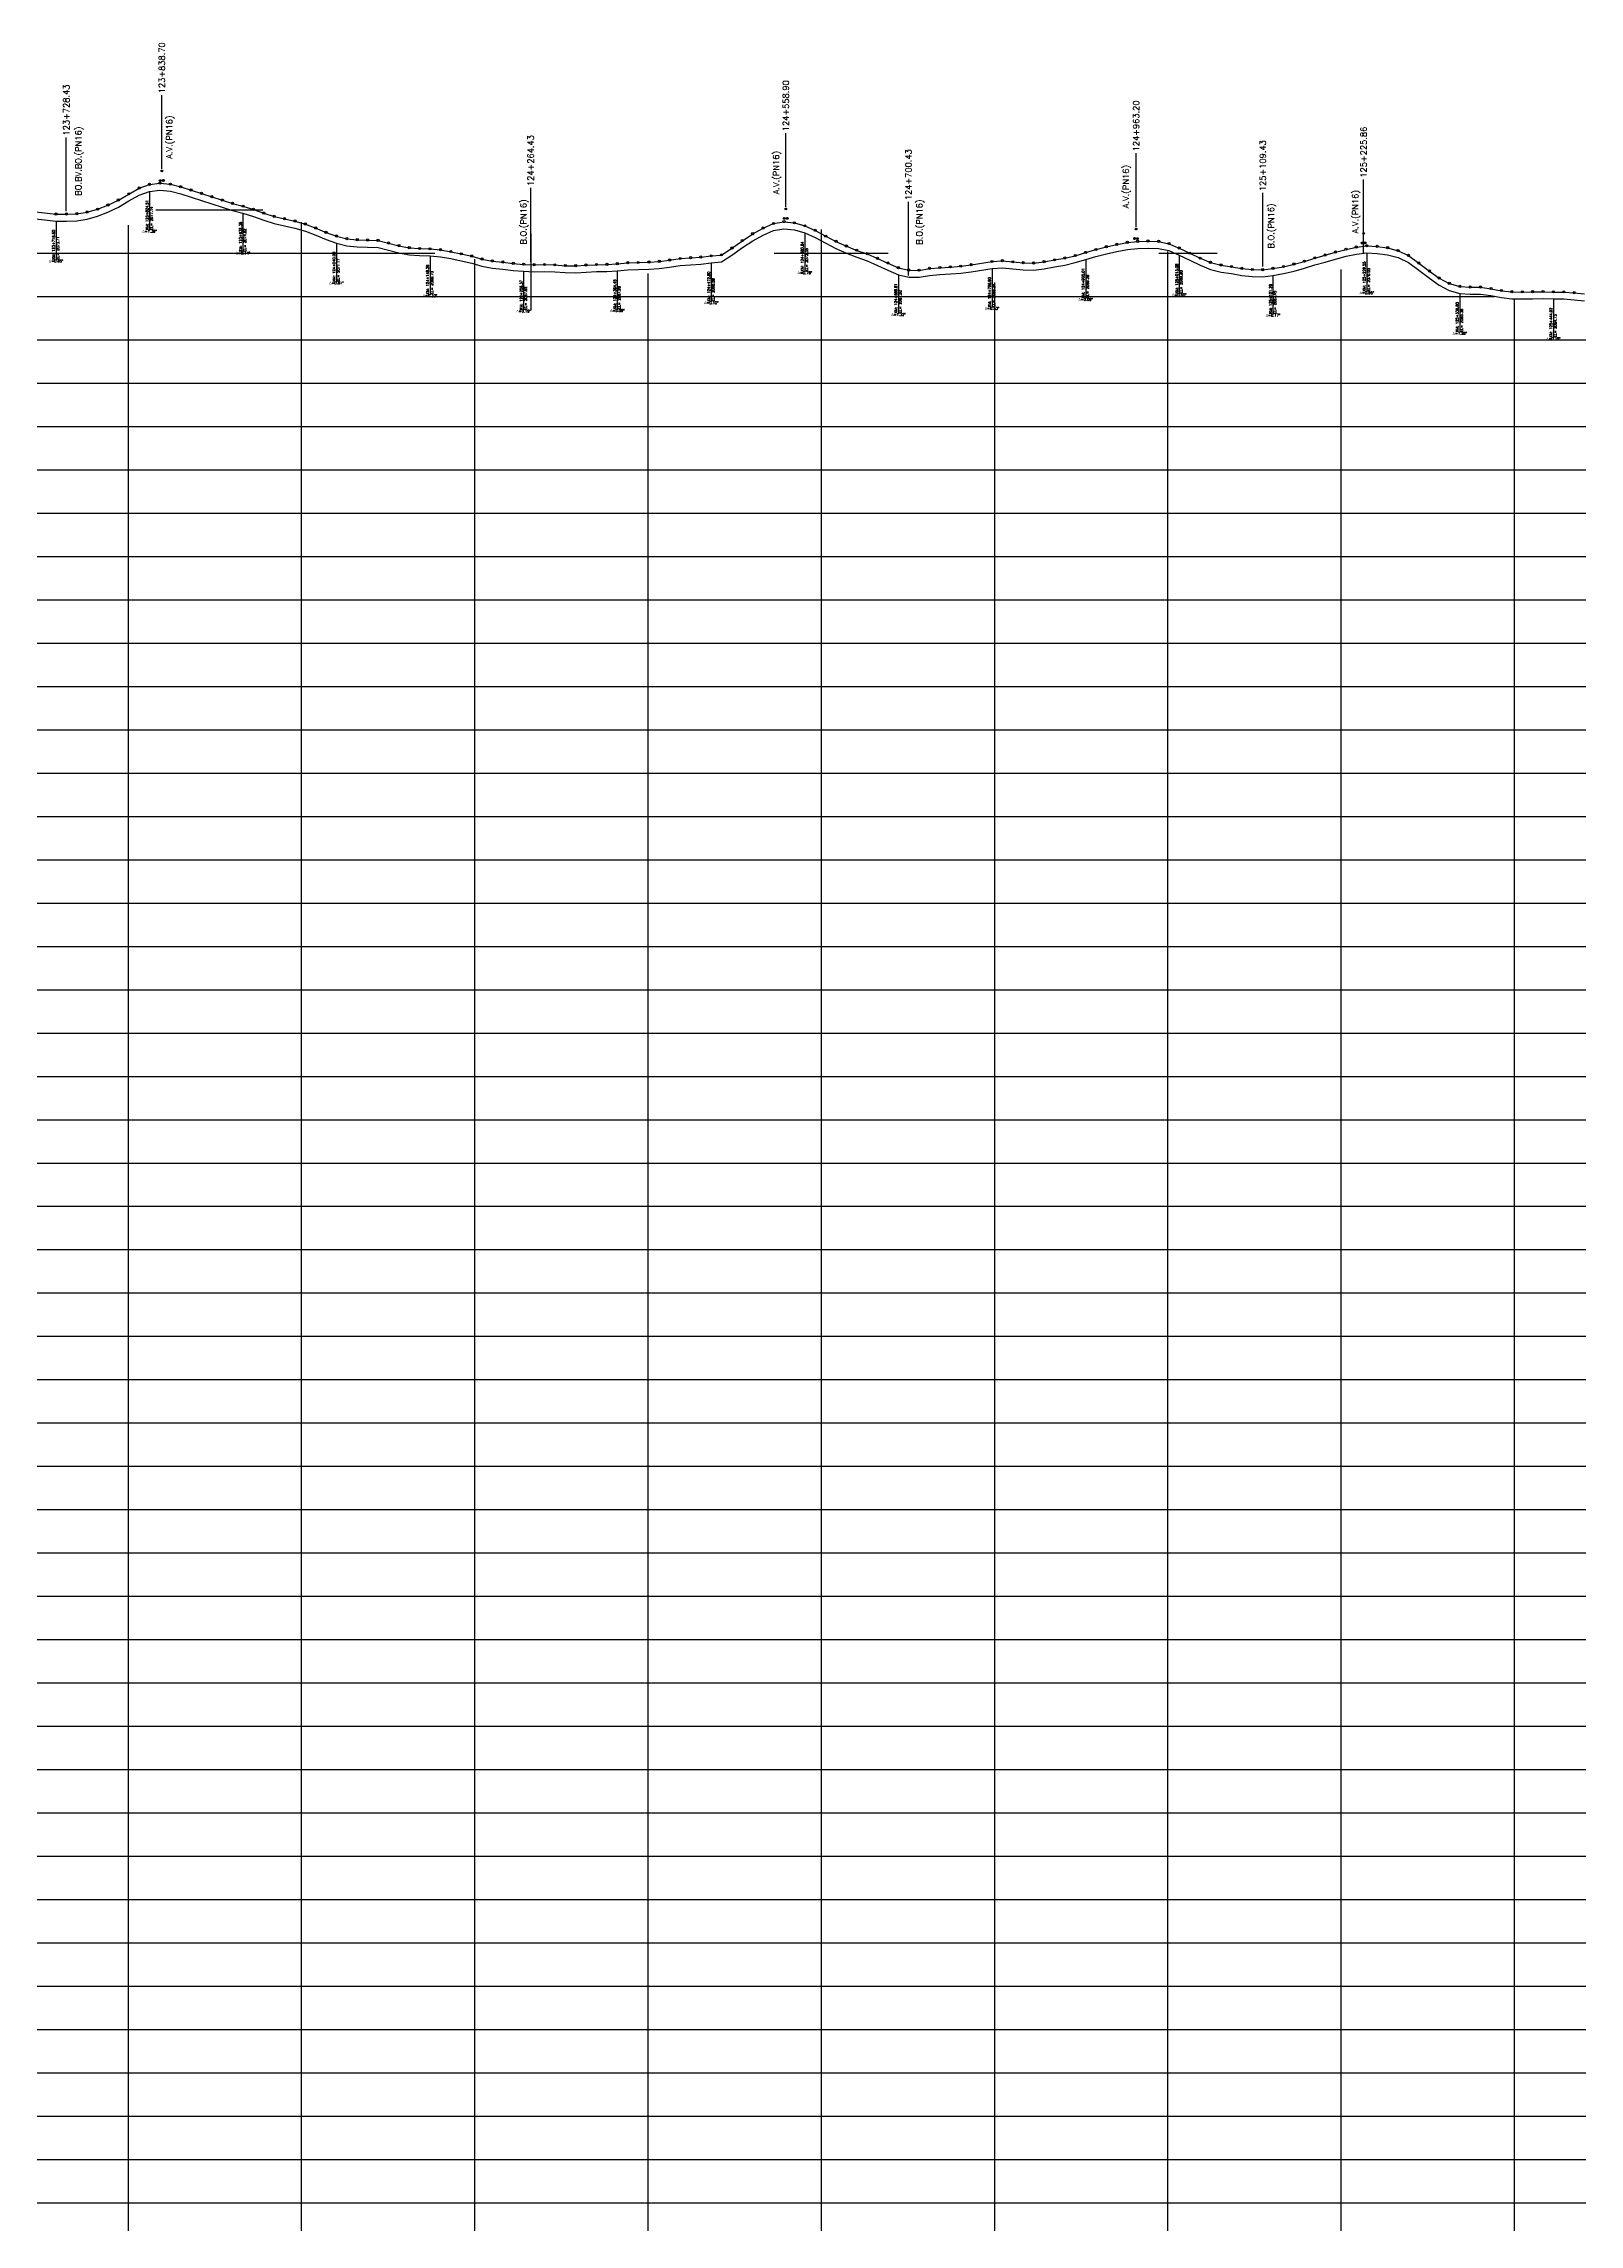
# Model space of a CAD drawing. Header units: metres. Extents: x 575895 to 634487, y 3214622 to 3222739.
# Drawn here: x 625305 to 627078, y 3217161 to 3219678 of the extents above; entities that cross this region are included whole.
import ezdxf

# ---------------------------------------------------------------- set-up
doc = ezdxf.new("R2010")
doc.units = ezdxf.units.M
for name, color, linetype in [('1405-05-17--km 168+000-END', 192, 'Continuous'), ('1405-05-17--km 74+000-133+000', 150, 'Continuous'), ('C-ROAD-PROF-GRID-MAJR', 8, 'Continuous'), ('C-ROAD-PROF-LABL', 92, 'Continuous'), ('C-ROAD-PROF-STAN-GEOM', 11, 'Continuous'), ('TXT', 2, 'Continuous'), ('V-CTRL-BMRK', 150, 'Continuous'), ('V-NODE', 1, 'Continuous')]:
    doc.layers.add(name, color=color, linetype=linetype)
doc.styles.add('RD', font='ROMAND.SHX', dxfattribs={"height": 3.5})
doc.styles.get("Standard").update_dxf_attribs({"font": 'romanc.shx', "height": 2})

msp = doc.modelspace()

# ---------------------------------------------------------------- linework, layer by layer
at = {"layer": '1405-05-17--km 168+000-END', "flags": 128}
msp.add_lwpolyline([(625867.3, 3219458.6), (625867.3, 3219369.9)], dxfattribs=at)
at = {"layer": '1405-05-17--km 74+000-133+000', "color": 150, "linetype": 'Continuous', "lineweight": -3, "ltscale": 2, "flags": 128}
for points in [[(625066.1, 3219509.6), (625319.5, 3219480.8), (625331.5, 3219480.8), (625343.5, 3219481.3), (625355.4, 3219483.2), (625367.4, 3219486.5), (625379.4, 3219491.2), (625391.4, 3219497.1), (625403.4, 3219504.1), (625415.4, 3219510.8), (625427.4, 3219515.1), (625439.4, 3219516.5), (625451.4, 3219515.3), (625463.4, 3219512.3), (625475.3, 3219508.5), (625487.3, 3219504.7), (625499.3, 3219500.8), (625511.3, 3219496.9), (625523.2, 3219493.2), (625535.2, 3219489.9), (625547.2, 3219486.3), (625559.2, 3219481.9), (625571.2, 3219478.1), (625583.2, 3219475.4), (625595.2, 3219472.8), (625607.2, 3219469.4), (625619.2, 3219464.6), (625631.1, 3219459.7), (625643.1, 3219455.4), (625655.1, 3219452.4), (625667.1, 3219451.3), (625679.1, 3219450.9), (625691.1, 3219450.5), (625703.2, 3219447.4), (625715.2, 3219444.4), (625727.2, 3219441.9), (625739.1, 3219441.1), (625751.1, 3219440.7), (625763.2, 3219439.6), (625775.2, 3219437.5), (625787.2, 3219434.9), (625799.2, 3219432.3), (625811.1, 3219428.9), (625823.1, 3219426.7), (625835.2, 3219425.4), (625847.2, 3219423.9), (625859.2, 3219422.9), (625871.3, 3219422.3), (625883.3, 3219422.6), (625895.2, 3219422.2), (625907.2, 3219421.4), (625919.3, 3219421.3), (625931.2, 3219421.9), (625943.3, 3219422.5), (625955.3, 3219422.8), (625967.3, 3219423.6), (625979.4, 3219424.6), (625991.4, 3219424.9), (626003.8, 3219425.4), (626015.7, 3219426.3), (626027.7, 3219427.7), (626039.8, 3219429.5), (626051.9, 3219430.5), (626063.7, 3219431.3), (626075.7, 3219432.6), (626087.6, 3219433.7), (626099.6, 3219441.7), (626111.6, 3219450.2), (626123.6, 3219458.2), (626135.6, 3219464.7), (626147.6, 3219469.9), (626159.6, 3219472.1), (626171.7, 3219470.7), (626183.7, 3219467.2), (626195.7, 3219462.1), (626207.8, 3219455.3), (626219.7, 3219449.4), (626231.7, 3219444), (626243.6, 3219439.1), (626255.7, 3219435.1), (626267.6, 3219429.6), (626279.6, 3219424.4), (626291.7, 3219418.9), (626303.6, 3219416.2), (626315.6, 3219416), (626327.7, 3219418.1), (626339.7, 3219419.1), (626351.7, 3219419.8), (626363.7, 3219420.7), (626375.7, 3219422.3), (626399.8, 3219426.1), (626411.8, 3219426.9), (626423.8, 3219425.7), (626435.8, 3219424.6), (626447.8, 3219424.2), (626459.9, 3219425.8), (626471.9, 3219428), (626483.9, 3219430.1), (626495.9, 3219432.9), (626507.9, 3219436.5), (626519.8, 3219439.9), (626531.8, 3219443.1), (626543.9, 3219445.8), (626556, 3219448.2), (626568, 3219449.3), (626579.9, 3219449.6), (626592.1, 3219449.3), (626604, 3219446.8), (626615.9, 3219441.7), (626628, 3219435.7), (626640, 3219429.9), (626651.9, 3219425.1), (626664.1, 3219421.9), (626676.2, 3219420.2), (626688.2, 3219418.1), (626700.2, 3219416.8), (626712.3, 3219416.6), (626724.1, 3219418.2), (626736.3, 3219420.2), (626748.4, 3219423.1), (626760.3, 3219426.4), (626772.4, 3219430.2), (626784.3, 3219433.5), (626796.3, 3219436.9), (626808.4, 3219440.2), (626820.4, 3219442.8), (626832.4, 3219444.2), (626844.4, 3219443.6), (626856.4, 3219441.9), (626868.5, 3219438.7), (626880.5, 3219433.1), (626892.5, 3219424.3), (626904.7, 3219415), (626915.9, 3219407), (626927.6, 3219400.8), (626939.7, 3219397.3), (626951.7, 3219396.5), (626963.7, 3219396.5), (626975.7, 3219394.8), (626987.7, 3219392.5), (626999.8, 3219391.2), (627011.8, 3219391), (627023.8, 3219391.2), (627035.8, 3219391.4), (627047.8, 3219391), (627059.8, 3219391), (627071.7, 3219390.1), (627083.8, 3219389)], [(625066.1, 3219501.6), (625319.5, 3219472.8), (625331.5, 3219472.8), (625343.5, 3219473.3), (625355.4, 3219475.2), (625367.4, 3219478.5), (625379.4, 3219483.2), (625391.4, 3219489.1), (625403.4, 3219496.1), (625415.4, 3219502.8), (625427.4, 3219507.1), (625439.4, 3219508.5), (625451.4, 3219507.3), (625463.4, 3219504.3), (625475.3, 3219500.5), (625487.3, 3219496.7), (625499.3, 3219492.8), (625511.3, 3219488.9), (625523.2, 3219485.2), (625535.2, 3219481.9), (625547.2, 3219478.3), (625559.2, 3219473.9), (625571.2, 3219470.1), (625583.2, 3219467.4), (625595.2, 3219464.8), (625607.2, 3219461.4), (625619.2, 3219456.6), (625631.1, 3219451.7), (625643.1, 3219447.4), (625655.1, 3219444.4), (625667.1, 3219443.3), (625679.1, 3219442.9), (625691.1, 3219442.5), (625703.2, 3219439.4), (625715.2, 3219436.4), (625727.2, 3219433.9), (625739.1, 3219433.1), (625751.1, 3219432.7), (625763.2, 3219431.6), (625775.2, 3219429.5), (625787.2, 3219426.9), (625799.2, 3219424.3), (625811.1, 3219420.9), (625823.1, 3219418.7), (625835.2, 3219417.4), (625847.2, 3219415.9), (625859.2, 3219414.9), (625871.3, 3219414.3), (625883.3, 3219414.6), (625895.2, 3219414.2), (625907.2, 3219413.4), (625919.3, 3219413.3), (625931.2, 3219413.9), (625943.3, 3219414.5), (625955.3, 3219414.8), (625967.3, 3219415.6), (625979.4, 3219416.6), (625991.4, 3219416.9), (626003.8, 3219417.4), (626015.7, 3219418.3), (626027.7, 3219419.7), (626039.8, 3219421.5), (626051.9, 3219422.5), (626063.7, 3219423.3), (626075.7, 3219424.6), (626087.6, 3219425.7), (626099.6, 3219433.7), (626111.6, 3219442.2), (626123.6, 3219450.2), (626135.6, 3219456.7), (626147.6, 3219461.9), (626159.6, 3219464.1), (626171.7, 3219462.7), (626183.7, 3219459.2), (626195.7, 3219454.1), (626207.8, 3219447.3), (626219.7, 3219441.4), (626231.7, 3219436), (626243.6, 3219431.1), (626255.7, 3219427.1), (626267.6, 3219421.6), (626279.6, 3219416.4), (626291.7, 3219410.9), (626303.6, 3219408.2), (626315.6, 3219408), (626327.7, 3219410.1), (626339.7, 3219411.1), (626351.7, 3219411.8), (626363.7, 3219412.7), (626375.7, 3219414.3), (626399.8, 3219418.1), (626411.8, 3219418.9), (626423.8, 3219417.7), (626435.8, 3219416.6), (626447.8, 3219416.2), (626459.9, 3219417.8), (626471.9, 3219420), (626483.9, 3219422.1), (626495.9, 3219424.9), (626507.9, 3219428.5), (626519.8, 3219431.9), (626531.8, 3219435.1), (626543.9, 3219437.8), (626556, 3219440.2), (626568, 3219441.3), (626579.9, 3219441.6), (626592.1, 3219441.3), (626604, 3219438.8), (626615.9, 3219433.7), (626628, 3219427.7), (626640, 3219421.9), (626651.9, 3219417.1), (626664.1, 3219413.9), (626676.2, 3219412.2), (626688.2, 3219410.1), (626700.2, 3219408.8), (626712.3, 3219408.6), (626724.1, 3219410.2), (626736.3, 3219412.2), (626748.4, 3219415.1), (626760.3, 3219418.4), (626772.4, 3219422.2), (626784.3, 3219425.5), (626796.3, 3219428.9), (626808.4, 3219432.2), (626820.4, 3219434.8), (626832.4, 3219436.2), (626844.4, 3219435.6), (626856.4, 3219433.9), (626868.5, 3219430.7), (626880.5, 3219425.1), (626892.5, 3219416.3), (626904.7, 3219407), (626915.9, 3219399), (626927.6, 3219392.8), (626939.7, 3219389.3), (626951.7, 3219388.5), (626963.7, 3219388.5), (626975.7, 3219386.8), (626987.7, 3219384.5), (626999.8, 3219383.2), (627011.8, 3219383), (627023.8, 3219383.2), (627035.8, 3219383.4), (627047.8, 3219383), (627059.8, 3219383), (627071.7, 3219382.1), (627083.8, 3219381)]]:
    msp.add_lwpolyline(points, dxfattribs=at)
at = {"layer": 'C-ROAD-PROF-GRID-MAJR', "color": 8, "linetype": 'Continuous', "lineweight": -3, "ltscale": 0.6}
for p, q in [((625434.6, 3219485.7), (625558.1, 3219485.7)), ((625602.9, 3215235.7), (625602.9, 3219471.7)), ((625402.9, 3215235.7), (625402.9, 3219468)), ((626202.9, 3215235.7), (626202.9, 3219463.1)), ((622132.5, 3219435.7), (625756.5, 3219435.7)), ((625802.9, 3215235.7), (625802.9, 3219429)), ((626148.4, 3219435.7), (626279.8, 3219435.7)), ((626592.4, 3219435.7), (626659.8, 3219435.7)), ((626602.9, 3215235.7), (626602.9, 3219437.6)), ((626002.9, 3215235.7), (626002.9, 3219412.4)), ((626402.9, 3215235.7), (626402.9, 3219401.9)), ((626802.9, 3215235.7), (626802.9, 3219416.8)), ((621813.6, 3219385.7), (626979.7, 3219385.7)), ((627002.9, 3215235.7), (627002.9, 3219382)), ((621345.2, 3219335.7), (628053.3, 3219335.7)), ((620244.8, 3219285.7), (628811.9, 3219285.7)), ((620175.2, 3219235.7), (628858.8, 3219235.7)), ((620052, 3219185.7), (628966.4, 3219185.7)), ((619796.3, 3219135.7), (629166.5, 3219135.7)), ((618924.6, 3219085.7), (629197.9, 3219085.7)), ((618599.9, 3219035.7), (629277.8, 3219035.7)), ((618328.5, 3218985.7), (634202.9, 3218985.7)), ((618045.3, 3218935.7), (634202.9, 3218935.7)), ((589229.7, 3218885.7), (634202.9, 3218885.7)), ((588839, 3218835.7), (634202.9, 3218835.7)), ((588788.5, 3218785.7), (634202.9, 3218785.7)), ((588574.1, 3218735.7), (634202.9, 3218735.7)), ((587846.2, 3218685.7), (634202.9, 3218685.7)), ((587471.4, 3218635.7), (634202.9, 3218635.7)), ((587402.3, 3218585.7), (634202.9, 3218585.7)), ((586879.5, 3218535.7), (634202.9, 3218535.7)), ((586834, 3218485.7), (634202.9, 3218485.7)), ((586802.6, 3218435.7), (634202.9, 3218435.7)), ((586657.4, 3218385.7), (634202.9, 3218385.7)), ((586394.3, 3218335.7), (634202.9, 3218335.7)), ((586104.8, 3218285.7), (634202.9, 3218285.7)), ((585771.4, 3218235.7), (634202.9, 3218235.7)), ((585413.8, 3218185.7), (634202.9, 3218185.7)), ((583461.1, 3218135.7), (634202.9, 3218135.7)), ((583425.8, 3218085.7), (634202.9, 3218085.7)), ((583390.7, 3218035.7), (634202.9, 3218035.7)), ((583124, 3217985.7), (634202.9, 3217985.7)), ((581945.1, 3217935.7), (634202.9, 3217935.7)), ((581633, 3217885.7), (634202.9, 3217885.7)), ((581370.7, 3217835.7), (634202.9, 3217835.7)), ((580454.3, 3217785.7), (634202.9, 3217785.7)), ((579879.4, 3217735.7), (634202.9, 3217735.7)), ((579207.9, 3217685.7), (634202.9, 3217685.7)), ((578887.7, 3217635.7), (634202.9, 3217635.7)), ((578337, 3217585.7), (634202.9, 3217585.7)), ((577365.6, 3217535.7), (634202.9, 3217535.7)), ((577266.7, 3217485.7), (634202.9, 3217485.7)), ((576892.4, 3217435.7), (634202.9, 3217435.7)), ((576738.6, 3217385.7), (634202.9, 3217385.7)), ((576102.9, 3217335.7), (634202.9, 3217335.7)), ((576102.9, 3217285.7), (634202.9, 3217285.7)), ((576102.9, 3217235.7), (634202.9, 3217235.7)), ((576102.9, 3217185.7), (634202.9, 3217185.7))]:
    msp.add_line(p, q, dxfattribs=at)
at = {"layer": 'C-ROAD-PROF-LABL', "color": 92, "linetype": 'Continuous', "lineweight": -3}
for p, q in [((625441.6, 3219533.3), (625441.6, 3219618.3)), ((626161.8, 3219489.5), (626161.8, 3219574.5)), ((625331.3, 3219484.5), (625331.3, 3219569.5)), ((626566.1, 3219466.2), (626566.1, 3219551.2)), ((626828.7, 3219435.9), (626828.7, 3219520.9)), ((625867.3, 3219426.2), (625867.3, 3219511.2)), ((626303.3, 3219409.9), (626303.3, 3219494.9)), ((626712.3, 3219420.3), (626712.3, 3219505.3))]:
    msp.add_line(p, q, dxfattribs=at)
at = {"layer": 'C-ROAD-PROF-STAN-GEOM', "color": 11, "linetype": 'Continuous', "lineweight": -3}
for p, q in [((625427.4, 3219507.1), (625427.4, 3219462.1)), ((625319.5, 3219472.8), (625319.5, 3219427.8)), ((625535.2, 3219481.9), (625535.2, 3219436.9)), ((625643.1, 3219447.4), (625643.1, 3219402.4)), ((626183.7, 3219459.2), (626183.7, 3219414.2)), ((625751.1, 3219432.7), (625751.1, 3219387.7)), ((626075.7, 3219424.6), (626075.7, 3219379.6)), ((626507.9, 3219428.5), (626507.9, 3219383.5)), ((626615.9, 3219433.7), (626615.9, 3219388.7)), ((626832.4, 3219436.2), (626832.4, 3219391.2)), ((625859.2, 3219414.9), (625859.2, 3219369.9)), ((625967.3, 3219415.6), (625967.3, 3219370.6)), ((626291.7, 3219410.9), (626291.7, 3219365.9)), ((626399.8, 3219418.1), (626399.8, 3219373.1)), ((626724.1, 3219410.2), (626724.1, 3219365.2)), ((626939.7, 3219389.3), (626939.7, 3219344.3)), ((627047.8, 3219383), (627047.8, 3219338))]:
    msp.add_line(p, q, dxfattribs=at)
at = {"layer": 'V-CTRL-BMRK'}
for p, q in [((625439.6, 3219518.4), (625439.6, 3219520.9)), ((625439.6, 3219518.4), (625439.6, 3219520.9)), ((625439.8, 3219518.4), (625439.8, 3219520.9)), ((625440.3, 3219530.8), (625442.8, 3219530.8)), ((625441.6, 3219529.6), (625441.6, 3219532.1)), ((625442.2, 3219519.9), (625444.7, 3219519.9)), ((625443.1, 3219518.4), (625443.1, 3219520.9)), ((625443.5, 3219518.6), (625443.5, 3219521.1)), ((625443.5, 3219518.6), (625443.5, 3219521.1)), ((625438.4, 3219519.7), (625440.9, 3219519.7)), ((625438.4, 3219519.7), (625440.9, 3219519.7)), ((625438.5, 3219519.6), (625441, 3219519.6)), ((625441.9, 3219519.7), (625444.4, 3219519.7)), ((625442.2, 3219519.8), (625444.7, 3219519.8)), ((626158.5, 3219476), (626161, 3219476)), ((626158.5, 3219476), (626161, 3219476)), ((626158.7, 3219475.9), (626161.2, 3219475.9)), ((626159.8, 3219474.7), (626159.8, 3219477.2)), ((626159.8, 3219474.7), (626159.8, 3219477.2)), ((626160, 3219474.7), (626160, 3219477.2)), ((626160.5, 3219487), (626163, 3219487)), ((626161.8, 3219485.7), (626161.8, 3219488.2)), ((626162.2, 3219475.9), (626164.7, 3219475.9)), ((626162.3, 3219476.1), (626164.8, 3219476.1)), ((626162.3, 3219476.1), (626164.8, 3219476.1)), ((626163.4, 3219474.6), (626163.4, 3219477.1)), ((626163.6, 3219474.8), (626163.6, 3219477.3)), ((626163.6, 3219474.8), (626163.6, 3219477.3)), ((626563, 3219452.8), (626565.5, 3219452.8)), ((626563, 3219452.7), (626565.5, 3219452.7)), ((626563, 3219452.7), (626565.5, 3219452.7)), ((626564.3, 3219451.5), (626564.3, 3219454)), ((626564.3, 3219451.5), (626564.3, 3219454)), ((626564.3, 3219451.4), (626564.3, 3219453.9)), ((626564.8, 3219463.7), (626567.3, 3219463.7)), ((626566.1, 3219462.5), (626566.1, 3219465)), ((626566.5, 3219452.7), (626569, 3219452.7)), ((626566.6, 3219452.7), (626569.1, 3219452.7)), ((626566.6, 3219452.7), (626569.1, 3219452.7)), ((626567.8, 3219451.5), (626567.8, 3219454)), ((626567.9, 3219451.4), (626567.9, 3219453.9)), ((626567.9, 3219451.4), (626567.9, 3219453.9)), ((626825.7, 3219447.7), (626828.2, 3219447.7)), ((626825.7, 3219447.5), (626828.2, 3219447.5)), ((626825.7, 3219447.5), (626828.2, 3219447.5)), ((626827, 3219446.4), (626827, 3219448.9)), ((626827, 3219446.3), (626827, 3219448.8)), ((626827, 3219446.2), (626827, 3219448.7)), ((626827.5, 3219458.7), (626830, 3219458.7)), ((626828.7, 3219457.4), (626828.7, 3219459.9)), ((626829.1, 3219447.8), (626831.6, 3219447.8)), ((626829.1, 3219447.7), (626831.6, 3219447.7)), ((626829.1, 3219447.6), (626831.6, 3219447.6)), ((626830.4, 3219446.5), (626830.4, 3219449)), ((626830.4, 3219446.5), (626830.4, 3219449)), ((626830.4, 3219446.4), (626830.4, 3219448.9))]:
    msp.add_line(p, q, dxfattribs=at)
at = {"layer": 'V-CTRL-BMRK', "const_width": 0.962}
for points in [[(625439.1, 3219519.7, 0.414214), (625439.6, 3219519.2, 1)], [(625439.1, 3219519.7, 0.414214), (625439.6, 3219519.2, 1)], [(625439.3, 3219519.6, 0.414214), (625439.8, 3219519.2, 1)], [(625440.1, 3219519.7, 0.414214), (625439.6, 3219520.1, 1)], [(625440.1, 3219519.7, 0.414214), (625439.6, 3219520.2, 1)], [(625440.3, 3219519.6, 0.414214), (625439.8, 3219520.1, 1)], [(625441.1, 3219530.8, 0.414214), (625441.6, 3219530.3, 1)], [(625442, 3219530.8, 0.414214), (625441.6, 3219531.3, 1)], [(625442.6, 3219519.7, 0.414214), (625443.1, 3219519.2, 1)], [(625443, 3219519.9, 0.414214), (625443.5, 3219519.4, 1)], [(625443, 3219519.8, 0.414214), (625443.5, 3219519.4, 1)], [(625443.6, 3219519.7, 0.414214), (625443.1, 3219520.2, 1)], [(625444, 3219519.9, 0.414214), (625443.5, 3219520.3, 1)], [(625444, 3219519.8, 0.414214), (625443.5, 3219520.3, 1)], [(626159.3, 3219476, 0.414214), (626159.8, 3219475.5, 1)], [(626159.3, 3219476, 0.414214), (626159.8, 3219475.5, 1)], [(626159.5, 3219475.9, 0.414214), (626160, 3219475.5, 1)], [(626160.3, 3219476, 0.414214), (626159.8, 3219476.4, 1)], [(626160.3, 3219476, 0.414214), (626159.8, 3219476.4, 1)], [(626160.4, 3219475.9, 0.414214), (626160, 3219476.4, 1)], [(626161.3, 3219487, 0.414214), (626161.8, 3219486.5, 1)], [(626162.2, 3219487, 0.414214), (626161.8, 3219487.5, 1)], [(626162.9, 3219475.9, 0.414214), (626163.4, 3219475.4, 1)], [(626163.1, 3219476.1, 0.414214), (626163.6, 3219475.6, 1)], [(626163.1, 3219476.1, 0.414214), (626163.6, 3219475.6, 1)], [(626163.9, 3219475.9, 0.414214), (626163.4, 3219476.3, 1)], [(626164, 3219476.1, 0.414214), (626163.6, 3219476.5, 1)], [(626164, 3219476.1, 0.414214), (626163.6, 3219476.5, 1)], [(626563.8, 3219452.8, 0.414214), (626564.3, 3219452.3, 1)], [(626563.8, 3219452.7, 0.414214), (626564.3, 3219452.2, 1)], [(626563.8, 3219452.7, 0.414214), (626564.3, 3219452.2, 1)], [(626564.8, 3219452.8, 0.414214), (626564.3, 3219453.2, 1)], [(626564.8, 3219452.7, 0.414214), (626564.3, 3219453.2, 1)], [(626564.8, 3219452.7, 0.414214), (626564.3, 3219453.2, 1)], [(626565.6, 3219463.7, 0.414214), (626566.1, 3219463.2, 1)], [(626566.5, 3219463.7, 0.414214), (626566.1, 3219464.2, 1)], [(626567.3, 3219452.7, 0.414214), (626567.8, 3219452.3, 1)], [(626567.4, 3219452.7, 0.414214), (626567.9, 3219452.2, 1)], [(626567.4, 3219452.7, 0.414214), (626567.9, 3219452.2, 1)], [(626568.2, 3219452.7, 0.414214), (626567.8, 3219453.2, 1)], [(626568.4, 3219452.7, 0.414214), (626567.9, 3219453.1, 1)], [(626568.4, 3219452.7, 0.414214), (626567.9, 3219453.1, 1)], [(626826.5, 3219447.7, 0.414214), (626827, 3219447.2, 1)], [(626826.5, 3219447.5, 0.414214), (626827, 3219447, 1)], [(626826.5, 3219447.5, 0.414214), (626827, 3219447, 1)], [(626827.5, 3219447.7, 0.414214), (626827, 3219448.2, 1)], [(626827.5, 3219447.5, 0.414214), (626827, 3219448, 1)], [(626827.5, 3219447.5, 0.414214), (626827, 3219447.9, 1)], [(626828.2, 3219458.7, 0.414214), (626828.7, 3219458.2, 1)], [(626829.2, 3219458.7, 0.414214), (626828.7, 3219459.1, 1)], [(626829.9, 3219447.8, 0.414214), (626830.4, 3219447.3, 1)], [(626829.9, 3219447.7, 0.414214), (626830.4, 3219447.3, 1)], [(626829.9, 3219447.6, 0.414214), (626830.4, 3219447.1, 1)], [(626830.9, 3219447.8, 0.414214), (626830.4, 3219448.2, 1)], [(626830.9, 3219447.7, 0.414214), (626830.4, 3219448.2, 1)], [(626830.8, 3219447.6, 0.414214), (626830.4, 3219448.1, 1)]]:
    msp.add_lwpolyline(points, format="xyb", dxfattribs=at)
at = {"layer": 'V-CTRL-BMRK'}
for centre in [(625439.6, 3219519.7), (625439.6, 3219519.7), (625439.8, 3219519.6), (625441.6, 3219530.8), (625443.1, 3219519.7), (625443.5, 3219519.9), (625443.5, 3219519.8), (626159.8, 3219476), (626159.8, 3219476), (626160, 3219475.9), (626161.8, 3219487), (626163.4, 3219475.9), (626163.6, 3219476.1), (626163.6, 3219476.1), (626564.3, 3219452.8), (626564.3, 3219452.7), (626564.3, 3219452.7), (626566.1, 3219463.7), (626567.8, 3219452.7), (626567.9, 3219452.7), (626567.9, 3219452.7), (626827, 3219447.7), (626827, 3219447.5), (626827, 3219447.5), (626828.7, 3219458.7), (626830.4, 3219447.8), (626830.4, 3219447.7), (626830.4, 3219447.6)]:
    msp.add_circle(centre, 0.962, dxfattribs=at)
at = {"layer": 'V-NODE', "lineweight": -2}
for p, q in [((625391.4, 3219497.3), (625391.4, 3219497.3)), ((625403.4, 3219504.3), (625403.4, 3219504.3)), ((625415.4, 3219511), (625415.4, 3219511)), ((625427.4, 3219515.3), (625427.4, 3219515.3)), ((625439.4, 3219516.7), (625439.4, 3219516.7)), ((625451.4, 3219515.5), (625451.4, 3219515.5)), ((625463.4, 3219512.5), (625463.4, 3219512.5)), ((625475.3, 3219508.7), (625475.3, 3219508.7)), ((625487.3, 3219504.9), (625487.3, 3219504.9)), ((625499.3, 3219501), (625499.3, 3219501)), ((625511.3, 3219497.1), (625511.3, 3219497.1)), ((625319.5, 3219481), (625319.5, 3219481)), ((625331.5, 3219481), (625331.5, 3219481)), ((625343.5, 3219481.5), (625343.5, 3219481.5)), ((625355.4, 3219483.4), (625355.4, 3219483.4)), ((625367.4, 3219486.7), (625367.4, 3219486.7)), ((625379.4, 3219491.4), (625379.4, 3219491.4)), ((625523.2, 3219493.4), (625523.2, 3219493.4)), ((625535.2, 3219490.1), (625535.2, 3219490.1)), ((625547.2, 3219486.5), (625547.2, 3219486.5)), ((625559.2, 3219482.1), (625559.2, 3219482.1)), ((625571.2, 3219478.3), (625571.2, 3219478.3)), ((625583.2, 3219475.6), (625583.2, 3219475.6)), ((625595.2, 3219473), (625595.2, 3219473)), ((625607.2, 3219469.6), (625607.2, 3219469.6)), ((626147.6, 3219470.1), (626147.6, 3219470.1)), ((626159.6, 3219472.3), (626159.6, 3219472.3)), ((626171.7, 3219470.9), (626171.7, 3219470.9)), ((625619.2, 3219464.8), (625619.2, 3219464.8)), ((625631.1, 3219459.9), (625631.1, 3219459.9)), ((625643.1, 3219455.6), (625643.1, 3219455.6)), ((625655.1, 3219452.6), (625655.1, 3219452.6)), ((625667.1, 3219451.5), (625667.1, 3219451.5)), ((625679.1, 3219451.1), (625679.1, 3219451.1)), ((625691.1, 3219450.7), (625691.1, 3219450.7)), ((625703.2, 3219447.6), (625703.2, 3219447.6)), ((625715.2, 3219444.6), (625715.2, 3219444.6)), ((626111.6, 3219450.4), (626111.6, 3219450.4)), ((626123.6, 3219458.4), (626123.6, 3219458.4)), ((626135.6, 3219464.9), (626135.6, 3219464.9)), ((626183.7, 3219467.4), (626183.7, 3219467.4)), ((626195.7, 3219462.3), (626195.7, 3219462.3)), ((626207.8, 3219455.5), (626207.8, 3219455.5)), ((626219.7, 3219449.6), (626219.7, 3219449.6)), ((626543.9, 3219446), (626543.9, 3219446)), ((626556, 3219448.4), (626556, 3219448.4)), ((626568, 3219449.5), (626568, 3219449.5)), ((626579.9, 3219449.8), (626579.9, 3219449.8)), ((626592.1, 3219449.5), (626592.1, 3219449.5)), ((626604, 3219447), (626604, 3219447)), ((626832.4, 3219444.4), (626832.4, 3219444.4)), ((625727.2, 3219442.1), (625727.2, 3219442.1)), ((625739.1, 3219441.3), (625739.1, 3219441.3)), ((625751.1, 3219440.9), (625751.1, 3219440.9)), ((625763.2, 3219439.8), (625763.2, 3219439.8)), ((625775.2, 3219437.7), (625775.2, 3219437.7)), ((625787.2, 3219435.1), (625787.2, 3219435.1)), ((625799.2, 3219432.5), (625799.2, 3219432.5)), ((625811.1, 3219429.1), (625811.1, 3219429.1)), ((625823.1, 3219426.9), (625823.1, 3219426.9)), ((625835.2, 3219425.6), (625835.2, 3219425.6)), ((625847.2, 3219424.1), (625847.2, 3219424.1)), ((625859.2, 3219423.1), (625859.2, 3219423.1)), ((625871.3, 3219422.5), (625871.3, 3219422.5)), ((625883.3, 3219422.8), (625883.3, 3219422.8)), ((625895.2, 3219422.4), (625895.2, 3219422.4)), ((625907.2, 3219421.6), (625907.2, 3219421.6)), ((625919.3, 3219421.5), (625919.3, 3219421.5)), ((625931.2, 3219422.1), (625931.2, 3219422.1)), ((625943.3, 3219422.7), (625943.3, 3219422.7)), ((625955.3, 3219423), (625955.3, 3219423)), ((625967.3, 3219423.8), (625967.3, 3219423.8)), ((625979.4, 3219424.8), (625979.4, 3219424.8)), ((625991.4, 3219425.1), (625991.4, 3219425.1)), ((626003.8, 3219425.6), (626003.8, 3219425.6)), ((626015.7, 3219426.5), (626015.7, 3219426.5)), ((626027.7, 3219427.9), (626027.7, 3219427.9)), ((626039.8, 3219429.7), (626039.8, 3219429.7)), ((626051.9, 3219430.7), (626051.9, 3219430.7)), ((626063.7, 3219431.5), (626063.7, 3219431.5)), ((626075.7, 3219432.8), (626075.7, 3219432.8)), ((626087.6, 3219433.9), (626087.6, 3219433.9)), ((626099.6, 3219441.9), (626099.6, 3219441.9)), ((626231.7, 3219444.2), (626231.7, 3219444.2)), ((626243.6, 3219439.3), (626243.6, 3219439.3)), ((626255.7, 3219435.3), (626255.7, 3219435.3)), ((626267.6, 3219429.8), (626267.6, 3219429.8)), ((626279.6, 3219424.6), (626279.6, 3219424.6)), ((626339.7, 3219419.3), (626339.7, 3219419.3)), ((626351.7, 3219420), (626351.7, 3219420)), ((626363.7, 3219420.9), (626363.7, 3219420.9)), ((626375.7, 3219422.5), (626375.7, 3219422.5)), ((626399.8, 3219426.3), (626399.8, 3219426.3)), ((626411.8, 3219427.1), (626411.8, 3219427.1)), ((626423.8, 3219425.9), (626423.8, 3219425.9)), ((626435.8, 3219424.8), (626435.8, 3219424.8)), ((626447.8, 3219424.4), (626447.8, 3219424.4)), ((626459.9, 3219426), (626459.9, 3219426)), ((626471.9, 3219428.2), (626471.9, 3219428.2)), ((626483.9, 3219430.3), (626483.9, 3219430.3)), ((626495.9, 3219433.1), (626495.9, 3219433.1)), ((626507.9, 3219436.7), (626507.9, 3219436.7)), ((626519.8, 3219440.1), (626519.8, 3219440.1)), ((626531.8, 3219443.3), (626531.8, 3219443.3)), ((626615.9, 3219441.9), (626615.9, 3219441.9)), ((626628, 3219435.9), (626628, 3219435.9)), ((626640, 3219430.1), (626640, 3219430.1)), ((626651.9, 3219425.3), (626651.9, 3219425.3)), ((626664.1, 3219422.1), (626664.1, 3219422.1)), ((626676.2, 3219420.4), (626676.2, 3219420.4)), ((626736.3, 3219420.4), (626736.3, 3219420.4)), ((626748.4, 3219423.3), (626748.4, 3219423.3)), ((626760.3, 3219426.6), (626760.3, 3219426.6)), ((626772.4, 3219430.4), (626772.4, 3219430.4)), ((626784.3, 3219433.7), (626784.3, 3219433.7)), ((626796.3, 3219437.1), (626796.3, 3219437.1)), ((626808.4, 3219440.4), (626808.4, 3219440.4)), ((626820.4, 3219443), (626820.4, 3219443)), ((626844.4, 3219443.8), (626844.4, 3219443.8)), ((626856.4, 3219442.1), (626856.4, 3219442.1)), ((626868.5, 3219438.9), (626868.5, 3219438.9)), ((626880.5, 3219433.3), (626880.5, 3219433.3)), ((626892.5, 3219424.5), (626892.5, 3219424.5)), ((626291.7, 3219419.1), (626291.7, 3219419.1)), ((626303.6, 3219416.4), (626303.6, 3219416.4)), ((626315.6, 3219416.2), (626315.6, 3219416.2)), ((626327.7, 3219418.3), (626327.7, 3219418.3)), ((626688.2, 3219418.3), (626688.2, 3219418.3)), ((626700.2, 3219417), (626700.2, 3219417)), ((626712.3, 3219416.8), (626712.3, 3219416.8)), ((626724.1, 3219418.4), (626724.1, 3219418.4)), ((626904.7, 3219415.2), (626904.7, 3219415.2)), ((626915.9, 3219407.2), (626915.9, 3219407.2)), ((626927.6, 3219401), (626927.6, 3219401)), ((626939.7, 3219397.5), (626939.7, 3219397.5)), ((626951.7, 3219396.7), (626951.7, 3219396.7)), ((626963.7, 3219396.7), (626963.7, 3219396.7)), ((626975.7, 3219395), (626975.7, 3219395)), ((626987.7, 3219392.7), (626987.7, 3219392.7)), ((626999.8, 3219391.4), (626999.8, 3219391.4)), ((627011.8, 3219391.2), (627011.8, 3219391.2)), ((627023.8, 3219391.4), (627023.8, 3219391.4)), ((627035.8, 3219391.6), (627035.8, 3219391.6)), ((627047.8, 3219391.2), (627047.8, 3219391.2)), ((627059.8, 3219391.2), (627059.8, 3219391.2)), ((627071.7, 3219390.3), (627071.7, 3219390.3))]:
    msp.add_line(p, q, dxfattribs=at)
for centre in [(625391.4, 3219497.3), (625403.4, 3219504.3), (625415.4, 3219511), (625427.4, 3219515.3), (625439.4, 3219516.7), (625451.4, 3219515.5), (625463.4, 3219512.5), (625475.3, 3219508.7), (625487.3, 3219504.9), (625499.3, 3219501), (625511.3, 3219497.1), (625319.5, 3219481), (625331.5, 3219481), (625343.5, 3219481.5), (625355.4, 3219483.4), (625367.4, 3219486.7), (625379.4, 3219491.4), (625523.2, 3219493.4), (625535.2, 3219490.1), (625547.2, 3219486.5), (625559.2, 3219482.1), (625571.2, 3219478.3), (625583.2, 3219475.6), (625595.2, 3219473), (625607.2, 3219469.6), (626147.6, 3219470.1), (626159.6, 3219472.3), (626171.7, 3219470.9), (625619.2, 3219464.8), (625631.1, 3219459.9), (625643.1, 3219455.6), (625655.1, 3219452.6), (625667.1, 3219451.5), (625679.1, 3219451.1), (625691.1, 3219450.7), (625703.2, 3219447.6), (625715.2, 3219444.6), (626111.6, 3219450.4), (626123.6, 3219458.4), (626135.6, 3219464.9), (626183.7, 3219467.4), (626195.7, 3219462.3), (626207.8, 3219455.5), (626219.7, 3219449.6), (626231.7, 3219444.2), (626531.8, 3219443.3), (626543.9, 3219446), (626556, 3219448.4), (626568, 3219449.5), (626579.9, 3219449.8), (626592.1, 3219449.5), (626604, 3219447), (626832.4, 3219444.4), (626844.4, 3219443.8), (625727.2, 3219442.1), (625739.1, 3219441.3), (625751.1, 3219440.9), (625763.2, 3219439.8), (625775.2, 3219437.7), (625787.2, 3219435.1), (625799.2, 3219432.5), (625811.1, 3219429.1), (625823.1, 3219426.9), (625835.2, 3219425.6), (625847.2, 3219424.1), (625859.2, 3219423.1), (625871.3, 3219422.5), (625883.3, 3219422.8), (625895.2, 3219422.4), (625907.2, 3219421.6), (625919.3, 3219421.5), (625931.2, 3219422.1), (625943.3, 3219422.7), (625955.3, 3219423), (625967.3, 3219423.8), (625979.4, 3219424.8), (625991.4, 3219425.1), (626003.8, 3219425.6), (626015.7, 3219426.5), (626027.7, 3219427.9), (626039.8, 3219429.7), (626051.9, 3219430.7), (626063.7, 3219431.5), (626075.7, 3219432.8), (626087.6, 3219433.9), (626099.6, 3219441.9), (626243.6, 3219439.3), (626255.7, 3219435.3), (626267.6, 3219429.8), (626279.6, 3219424.6), (626291.7, 3219419.1), (626327.7, 3219418.3), (626339.7, 3219419.3), (626351.7, 3219420), (626363.7, 3219420.9), (626375.7, 3219422.5), (626399.8, 3219426.3), (626411.8, 3219427.1), (626423.8, 3219425.9), (626435.8, 3219424.8), (626447.8, 3219424.4), (626459.9, 3219426), (626471.9, 3219428.2), (626483.9, 3219430.3), (626495.9, 3219433.1), (626507.9, 3219436.7), (626519.8, 3219440.1), (626615.9, 3219441.9), (626628, 3219435.9), (626640, 3219430.1), (626651.9, 3219425.3), (626664.1, 3219422.1), (626676.2, 3219420.4), (626688.2, 3219418.3), (626724.1, 3219418.4), (626736.3, 3219420.4), (626748.4, 3219423.3), (626760.3, 3219426.6), (626772.4, 3219430.4), (626784.3, 3219433.7), (626796.3, 3219437.1), (626808.4, 3219440.4), (626820.4, 3219443), (626856.4, 3219442.1), (626868.5, 3219438.9), (626880.5, 3219433.3), (626892.5, 3219424.5), (626303.6, 3219416.4), (626315.6, 3219416.2), (626700.2, 3219417), (626712.3, 3219416.8), (626904.7, 3219415.2), (626915.9, 3219407.2), (626927.6, 3219401), (626939.7, 3219397.5), (626951.7, 3219396.7), (626963.7, 3219396.7), (626975.7, 3219395), (626987.7, 3219392.7), (626999.8, 3219391.4), (627011.8, 3219391.2), (627023.8, 3219391.4), (627035.8, 3219391.6), (627047.8, 3219391.2), (627059.8, 3219391.2), (627071.7, 3219390.3)]:
    msp.add_circle(centre, 1.25, dxfattribs=at)

# ---------------------------------------------------------------- texts
at = {"layer": 'C-ROAD-PROF-LABL', "color": 2, "linetype": 'Continuous', "lineweight": -3, "char_height": 7, "attachment_point": 4, "rotation": 90}
for s, insert in [('{\\C7;123+838.70}', (625441.6, 3219620.4)), ('{\\C7;123+728.43}', (625331.3, 3219571.6)), ('{\\C7;124+558.90}', (626161.8, 3219576.6)), ('{\\C7;124+963.20}', (626566.1, 3219553.3)), ('{\\C7;124+264.43}', (625867.3, 3219513.3)), ('{\\C7;125+225.86}', (626828.7, 3219523)), ('{\\C7;124+700.43}', (626303.3, 3219497)), ('{\\C7;125+109.43}', (626712.3, 3219507.4))]:
    msp.add_mtext(s, dxfattribs=dict(at, insert=insert))
at = {"layer": 'C-ROAD-PROF-STAN-GEOM', "color": 11, "linetype": 'Continuous', "lineweight": -3, "char_height": 3, "attachment_point": 1, "rotation": 90, "style": 'RD'}
for s, insert in [('{\\Fromand.shx|c0;\\C7;KM: 123+824.51}', (625423, 3219462.7)), ('{\\Fromand.shx|c0;\\C7;EL= 2077.14}', (625428, 3219462.7)), ('{\\Fromand.shx|c0;\\C7;KM: 123+932.36}', (625530.9, 3219437.5)), ('{\\Fromand.shx|c0;\\C7;KM: 123+716.60}', (625315.1, 3219428.4)), ('{\\Fromand.shx|c0;\\C7;EL= 2073.71}', (625320.1, 3219428.4)), ('{\\Fromand.shx|c0;\\C7;EL= 2074.62}', (625535.9, 3219437.5)), ('{\\Fromand.shx|c0;\\C7;KM: 124+580.84}', (626179.3, 3219414.8)), ('{\\Fromand.shx|c0;\\C7;KM: 124+040.28}', (625638.8, 3219403)), ('{\\Fromand.shx|c0;\\C7;EL= 2071.17}', (625643.8, 3219403)), ('{\\Fromand.shx|c0;\\C7;KM: 124+148.29}', (625746.8, 3219388.3)), ('{\\Fromand.shx|c0;\\C7;EL= 2072.35}', (626184.3, 3219414.8)), ('{\\Fromand.shx|c0;\\C7;KM: 125+013.08}', (626611.6, 3219389.3)), ('{\\Fromand.shx|c0;\\C7;KM: 125+229.55}', (626828, 3219391.8)), ('{\\Fromand.shx|c0;\\C7;EL= 2069.70}', (625751.8, 3219388.3)), ('{\\Fromand.shx|c0;\\C7;KM: 124+256.37}', (625854.9, 3219370.5)), ('{\\Fromand.shx|c0;\\C7;EL= 2067.92}', (625859.9, 3219370.5)), ('{\\Fromand.shx|c0;\\C7;KM: 124+364.45}', (625962.9, 3219371.2)), ('{\\Fromand.shx|c0;\\C7;EL= 2067.99}', (625967.9, 3219371.2)), ('{\\Fromand.shx|c0;\\C7;KM: 124+472.80}', (626071.3, 3219380.2)), ('{\\Fromand.shx|c0;\\C7;EL= 2068.89}', (626076.3, 3219380.2)), ('{\\Fromand.shx|c0;\\C7;KM: 124+688.81}', (626287.3, 3219366.5)), ('{\\Fromand.shx|c0;\\C7;KM: 124+796.90}', (626395.4, 3219373.7)), ('{\\Fromand.shx|c0;\\C7;EL= 2068.24}', (626400.4, 3219373.7)), ('{\\Fromand.shx|c0;\\C7;KM: 124+905.01}', (626503.5, 3219384.1)), ('{\\Fromand.shx|c0;\\C7;EL= 2069.28}', (626508.5, 3219384.1)), ('{\\Fromand.shx|c0;\\C7;EL= 2069.80}', (626616.6, 3219389.3)), ('{\\Fromand.shx|c0;\\C7;KM: 125+121.29}', (626719.8, 3219365.8)), ('{\\Fromand.shx|c0;\\C7;EL= 2070.05}', (626833, 3219391.8)), ('{\\Fromand.shx|c0;\\C7;EL= 2067.52}', (626292.3, 3219366.5)), ('{\\Fromand.shx|c0;\\C7;EL= 2067.45}', (626724.8, 3219365.8)), ('{\\Fromand.shx|c0;\\C7;KM: 125+336.80}', (626935.3, 3219344.9)), ('{\\Fromand.shx|c0;\\C7;EL= 2065.36}', (626940.3, 3219344.9)), ('{\\Fromand.shx|c0;\\C7;KM: 125+444.92}', (627043.4, 3219338.6)), ('{\\Fromand.shx|c0;\\C7;EL= 2064.73}', (627048.4, 3219338.6))]:
    msp.add_mtext(s, dxfattribs=dict(at, insert=insert))
at = {"layer": 'C-ROAD-PROF-STAN-GEOM', "color": 11, "linetype": 'Continuous', "lineweight": -3, "char_height": 3, "attachment_point": 5, "style": 'RD'}
for s, insert in [('{\\Fgreekc.shx|c0;Δ\\Fromand.shx|c0;=1.39°}', (625427.4, 3219461.1)), ('{\\Fgreekc.shx|c0;Δ\\Fromand.shx|c0;=0.65°}', (625319.5, 3219426.8)), ('{\\Fgreekc.shx|c0;Δ\\Fromand.shx|c0;=0.14°}', (625535.2, 3219435.9)), ('{\\Fgreekc.shx|c0;Δ\\Fromand.shx|c0;=0.61°}', (625643.1, 3219401.4)), ('{\\Fgreekc.shx|c0;Δ\\Fromand.shx|c0;=0.76°}', (626183.7, 3219413.2)), ('{\\Fgreekc.shx|c0;Δ\\Fromand.shx|c0;=0.33°}', (625751.1, 3219386.7)), ('{\\Fgreekc.shx|c0;Δ\\Fromand.shx|c0;=0.19°}', (625859.2, 3219368.9)), ('{\\Fgreekc.shx|c0;Δ\\Fromand.shx|c0;=0.09°}', (625967.3, 3219369.6)), ('{\\Fgreekc.shx|c0;Δ\\Fromand.shx|c0;=0.10°}', (626075.7, 3219378.6)), ('{\\Fgreekc.shx|c0;Δ\\Fromand.shx|c0;=0.53°}', (626399.8, 3219372.1)), ('{\\Fgreekc.shx|c0;Δ\\Fromand.shx|c0;=0.09°}', (626507.9, 3219382.5)), ('{\\Fgreekc.shx|c0;Δ\\Fromand.shx|c0;=0.40°}', (626615.9, 3219387.7)), ('{\\Fgreekc.shx|c0;Δ\\Fromand.shx|c0;=0.95°}', (626832.4, 3219390.2)), ('{\\Fgreekc.shx|c0;Δ\\Fromand.shx|c0;=1.32°}', (626291.7, 3219364.9)), ('{\\Fgreekc.shx|c0;Δ\\Fromand.shx|c0;=0.17°}', (626724.1, 3219364.2)), ('{\\Fgreekc.shx|c0;Δ\\Fromand.shx|c0;=1.28°}', (626939.7, 3219343.3)), ('{\\Fgreekc.shx|c0;Δ\\Fromand.shx|c0;=0.19°}', (627047.8, 3219337))]:
    msp.add_mtext(s, dxfattribs=dict(at, insert=insert))
at = {"layer": 'TXT', "color": 2, "linetype": 'Continuous', "lineweight": -3, "char_height": 7, "attachment_point": 8, "rotation": 90, "style": 'RD'}
for s, insert in [('BO.BV.BO.(PN16)', (625351.1, 3219542)), ('A.V.(PN16)', (625456, 3219569.7)), ('A.V.(PN16)', (626156.4, 3219528.8)), ('A.V.(PN16)', (626560.1, 3219512.7)), ('B.O.(PN16)', (625864.8, 3219471.9)), ('B.O.(PN16)', (626321.8, 3219471.7)), ('A.V.(PN16)', (626824.9, 3219483.7)), ('B.O.(PN16)', (626727.7, 3219467.2))]:
    msp.add_mtext(s, dxfattribs=dict(at, insert=insert))

doc.saveas('drawing.dxf')
